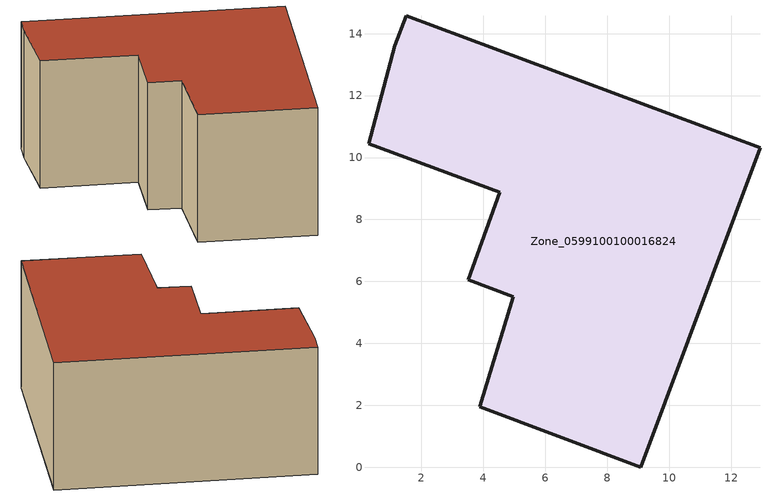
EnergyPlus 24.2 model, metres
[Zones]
Zone_0599100100016824
 floor ground (C_G): 3.89,1.95 4.97,5.5 3.51,6.05 4.54,8.88 0.29,10.45 1.15,13.61 1.51,14.58 12.93,10.31 9.08,0 z0
 wall outside (C_F): 9.08,0 12.93,10.31 1.51,14.58 1.15,13.61 0.29,10.45 4.54,8.88 3.51,6.05 4.97,5.5 3.89,1.95 9.08,0 z0:6.44
 roof outside (C_R): 4.97,5.5 3.89,1.95 9.08,0 12.93,10.31 1.51,14.58 1.15,13.61 0.29,10.45 4.54,8.88 3.51,6.05 z6.44
[BUILDING]
Pand.0599100100016824: North Axis=0; Terrain=City; Loads Convergence Tolerance Value=0.04; Temperature Convergence Tolerance Value=0.4; Solar Distribution=FullExterior; Maximum Number of Warmup Days=25; Minimum Number of Warmup Days=1
[Site:Location]
Rotterdam.The.Hague.AP_ZH_NLD Design_Conditions: Latitude=51.96; Longitude=4.45; Time Zone=1; Elevation=-4.5
[SITE:GROUNDTEMPERATURE:BUILDINGSURFACE]
18, 18, 18, 18, 18, 18, 18, 18, 18, 18, 18, 18
[MATERIAL] Thermal Absorptance=0.9; Solar Absorptance=0.7; Visible Absorptance=0.7
Name | Roughness | Thickness | Conductivity | Density | Specific Heat
G.D.2015-2018 | MediumSmooth | 0.15 | 0.0428571 | 540 | 1210
F.D.2015-2018 | Rough | 0.3 | 0.0666667 | 1920 | 840
R.D.2015-2018 | MediumRough | 0.2 | 0.0333333 | 1500 | 1000
[CONSTRUCTION]
C_G: G.D.2015-2018
C_F: F.D.2015-2018
C_R: R.D.2015-2018
[ZONE]
Zone_0599100100016824: Type=1; Multiplier=1; Ceiling Height=Autocalculate; Volume=Autocalculate; Floor Area=autocalculate; Part of Total Floor Area=Yes
[ZONEINFILTRATION:DESIGNFLOWRATE]
Infil_Zone_0599100100016824: Zone or ZoneList or Space or SpaceList=Zone_0599100100016824; Schedule=AlwaysOn; Design Flow Rate Calculation Method=Flow/Area; Flow Rate per Floor Area=0.0021; Constant Term Coefficient=1; Temperature Term Coefficient=0; Velocity Term Coefficient=0; Velocity Squared Term Coefficient=0
[HVACTEMPLATE:ZONE:IDEALLOADSAIRSYSTEM]
Zone_0599100100016824: Maximum Heating Supply Air Temperature=50; Minimum Cooling Supply Air Temperature=13; Maximum Heating Supply Air Humidity Ratio=0.0156; Minimum Cooling Supply Air Humidity Ratio=0.0077; Heating Limit=NoLimit; Cooling Limit=NoLimit; Dehumidification Control Type=ConstantSensibleHeatRatio; Cooling Sensible Heat Ratio=0.7; Dehumidification Setpoint=60; Humidification Control Type=None; Humidification Setpoint=30; Outdoor Air Method=None; Outdoor Air Flow Rate per Person=0.00944; Outdoor Air Flow Rate per Zone Floor Area=0; Outdoor Air Flow Rate per Zone=0; Demand Controlled Ventilation Type=None; Outdoor Air Economizer Type=NoEconomizer; Heat Recovery Type=None; Sensible Heat Recovery Effectiveness=0.7; Latent Heat Recovery Effectiveness=0.65
[ZONECONTROL:THERMOSTAT]
ThermostatControl_Zone_0599100100016824: Zone or ZoneList=Zone_0599100100016824; Control Type Schedule=DualSetpointControlType; Control 1=Thermostat_Zone_0599100100016824; Temperature Difference Between Cutout And Setpoint=0
[THERMOSTATSETPOINT:DUALSETPOINT]
Thermostat_Zone_0599100100016824: Heating Setpoint Temperature Schedule=HeatingSetpoint_Zone_0599100100016824; Cooling Setpoint Temperature Schedule=CoolingSetpoint_Zone_0599100100016824
[SCHEDULE:COMPACT]
HeatingSetpoint_Zone_0599100100016824: Through: 12/31, For: AllDays, Until: 24:00, 21
CoolingSetpoint_Zone_0599100100016824: Through: 12/31, For: AllDays, Until: 24:00, 24
DualSetpointControlType: Through: 12/31, For: AllDays, Until: 24:00, 4
AlwaysOn: Through: 12/31, For: AllDays, Until: 24:00, 1
